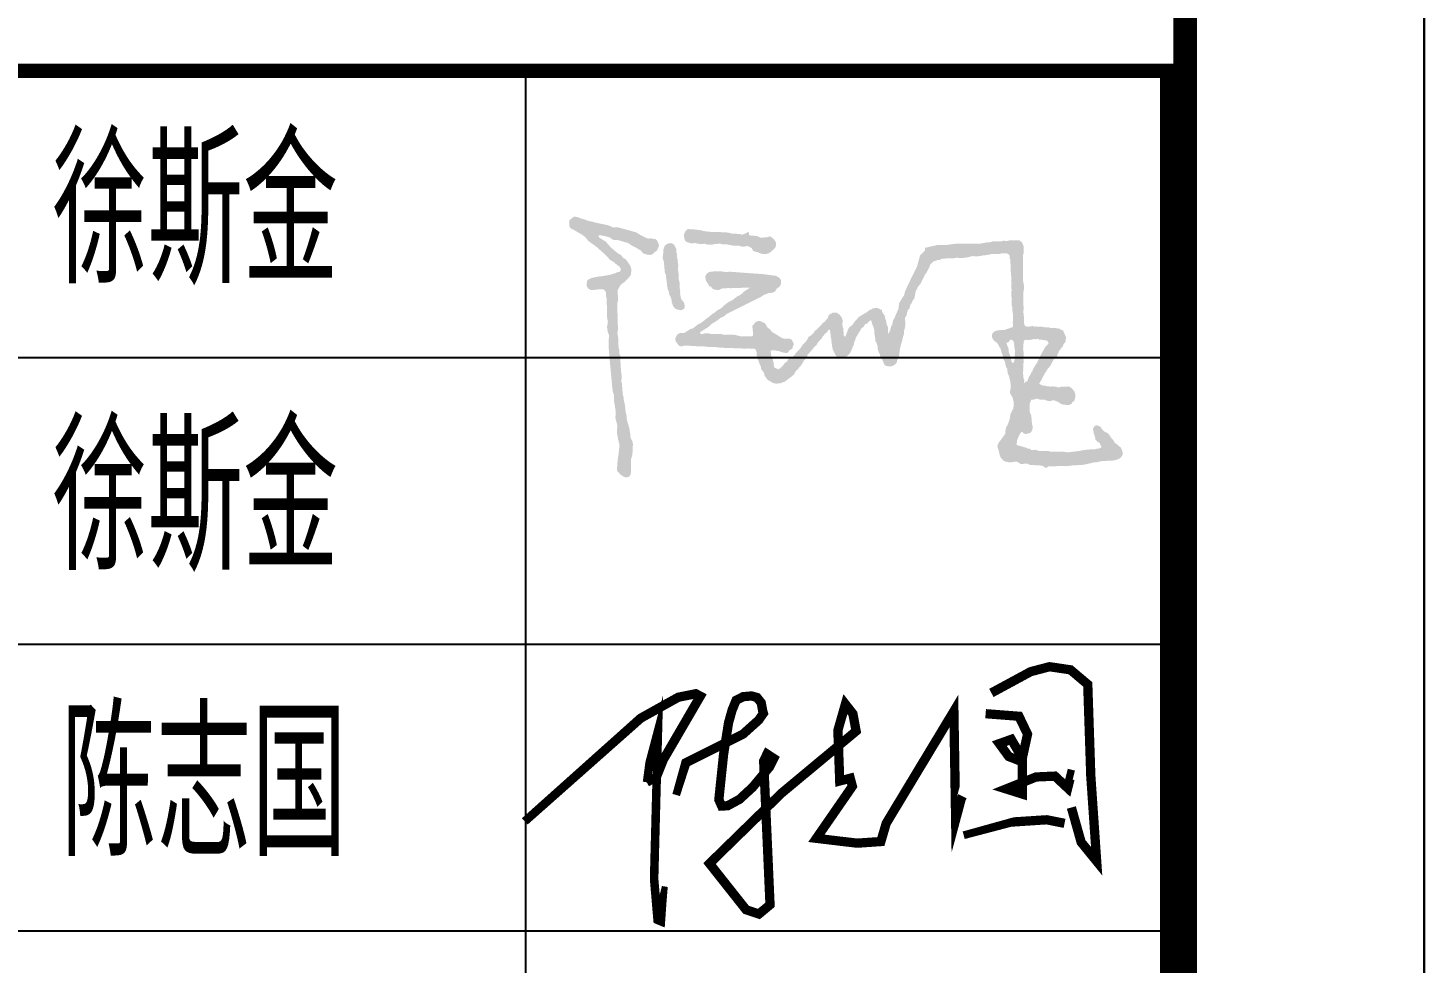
# Model space of a CAD drawing. Extents: x 12152 to 491505, y 111028 to 412681.
# Drawn here: x 485660 to 491505, y 192227 to 196142 of the extents above; entities that cross this region are included whole.
import ezdxf

# ---------------------------------------------------------------- set-up
doc = ezdxf.new("R2010")
doc.units = 0
doc.header["$LTSCALE"] = 1000
doc.header["$MEASUREMENT"] = 0
doc.linetypes.add('CENTERX2', pattern=[4, 2.5, -0.5, 0.5, -0.5])
doc.layers.add('PUB_TITLE', color=4, linetype='Continuous')
doc.layers.add('yichutu', color=7, linetype='Continuous', true_color=0xffffff, plot=False)
doc.styles.add('TSSD_REIN', font='pdatxt.shx', dxfattribs={"width": 0.7, "bigfont": 'tssdchn.shx'})

# ---------------------------------------------------------------- blocks, each defined once
blk = doc.blocks.new('A$C79942E48')
at = {"const_width": 25}
for points in [[(1265.8, 632.7), (1371.8, 690.1), (1422.7, 703.4), (1479.1, 695), (1525.7, 655.7), (1533.9, 408.7), (1549.7, 178.9), (1507.9, 230.3), (1481.5, 323.8)], [(1250.3, 576.7), (1340.2, 569.8), (1363.3, 521.4), (1347.2, 447.6), (1312.6, 461.4), (1287.2, 496), (1319.5, 507.5), (1349.2, 456.9), (1349.5, 360), (1305.7, 373.8), (1386.4, 406.1), (1437.1, 408.4), (1471.7, 376.1), (1480.9, 413), (1488.1, 411.2)]]:
    blk.add_lwpolyline(points, dxfattribs=at)
for points in [[(7.6, 286.3, 23, 25, 0), (320.4, 564.7, 25, 25, 0), (421.7, 621.1, 25, 25, 0), (468.7, 630.5, 25, 25, 0), (481, 624, 25, 25, 0), (381.2, 452.6, 25, 25, 0), (363.1, 407.1, 25, 25, 0), (336.3, 391.9, 25, 25, 0)], [(336.3, 391.9, 21, 23, 0), (344.3, 444.7, 23, 23, 0), (366.7, 529.3, 23, 23, 0), (366.7, 529.3, 23, 23, 0), (356.4, 131.1, 23, 23, 0), (363.5, 47.2, 23, 23, 0), (365.8, 20.6, 23, 23, 0), (374.7, 16.9, 23, 23, 0), (378.2, 66.9, 23, 23, 0), (378.2, 66.9, 23, 23, 0)], [(415.9, 357.5, 21, 25, 0), (442.1, 444.7, 25, 25, 0), (538, 492.6, 25, 25, 0), (596.2, 521.7, 25, 25, 0), (638.4, 559.5, 25, 25, 0), (648, 573.4, 25, 25, 0), (651.1, 577.8, 25, 25, 0), (649.1, 584.7, 25, 25, 0), (645.2, 606.2, 25, 25, 0), (633.9, 620.4, 25, 25, 0), (619, 624.6, 25, 25, 0), (596.3, 622.5, 25, 25, 0), (577.6, 613, 25, 25, 0), (566.6, 586.1, 25, 25, 0), (557.1, 552.1, 25, 25, 0), (549.6, 504.8, 25, 25, 0), (543.7, 466.9, 25, 25, 0), (535, 383.8, 25, 25, 0), (531, 345, 25, 25, 0), (538.6, 327.7, 25, 25, 0), (554.9, 328.6, 25, 25, 0), (586.6, 345.8, 25, 25, 0), (621.9, 378.3, 25, 25, 0), (667.2, 432.6, 25, 25, 0), (679, 456.1, 25, 25, 0), (660.9, 467.9, 25, 25, 0), (651.8, 448.9, 25, 25, 0), (665.1, 149.5, 25, 25, 0), (669, 61.5, 25, 25, 0), (639, 36.6, 25, 25, 0), (604.3, 48.2, 25, 25, 0), (505.8, 172.7, 25, 25, 0), (699.8, 362.2, 25, 25, 0), (873.6, 506.9, 25, 25, 0), (901.1, 529.8, 25, 25, 0), (892.5, 576.4, 25, 25, 0), (872.2, 602.4, 25, 25, 0), (851.9, 531.5, 25, 25, 0), (856.3, 412.9, 25, 25, 0), (856.9, 395.3, 25, 25, 0), (885.2, 402.7, 25, 25, 0), (891, 381, 25, 25, 0), (794, 240.7, 25, 25, 0), (854.8, 233.4, 25, 25, 0), (904.2, 227.6, 25, 25, 0), (967.8, 232, 25, 25, 0), (982.3, 281.2, 25, 25, 0), (1164.7, 583.6, 25, 25, 0), (1169.5, 291.3, 25, 25, 0), (1184.6, 347.6, 25, 25, 0), (1187.8, 354.1, 25, 25, 0)], [(1191.2, 249, 21, 23, 0), (1323.1, 284.7, 25, 25, 0), (1415.3, 290.7, 25, 25, 0), (1463.2, 281, 25, 25, 0)], [(378.2, 66.9, 23, 16, 0), (385.3, 110.9, 3.2, 3.2, 0)]]:
    blk.add_lwpolyline(points, format="xyseb")
blk = doc.blocks.new('A$C79205BDE')
at = {"linetype": 'CENTERX2'}
h = blk.add_hatch(color=256, dxfattribs=at)
h.dxf.hatch_style = 1
h.paths.add_polyline_path([(6525.4, 18382.7), (6528.2, 18385.4), (6530.9, 18386.8), (6533.6, 18387.3), (6536.8, 18386.6), (6539.5, 18386), (6542.3, 18386), (6545.2, 18386.4), (6547.2, 18386.6), (6550.1, 18387.6), (6554.1, 18388.1), (6557.2, 18388.5), (6559.3, 18389.6), (6561.5, 18389.6), (6564.3, 18389.2), (6566.8, 18388.9), (6568.5, 18389.2), (6570.3, 18389.9), (6571.4, 18390.3), (6573.1, 18390.5), (6575, 18390.5), (6575.7, 18389.8), (6576.4, 18389.2), (6577.5, 18388.2), (6579.7, 18387.8), (6581.5, 18387.8), (6582.7, 18387.5), (6584, 18387.2), (6585.7, 18387.5), (6586.7, 18387.3), (6587.8, 18386.9), (6589.3, 18386.8), (6590.2, 18387.1), (6591, 18386.8), (6592.2, 18386.5), (6593.7, 18386.3), (6594.8, 18385.9), (6596.8, 18385.6), (6598.4, 18385.9), (6599.8, 18385.5), (6600.9, 18385.3), (6603, 18385.1), (6603.7, 18384.7), (6604.9, 18384.3), (6605.4, 18383.8), (6607.5, 18382.6), (6608.8, 18381.8), (6609.5, 18380.2), (6610.3, 18378.4), (6611.6, 18376.5), (6611.5, 18374.7), (6610.2, 18372.7), (6604.4, 18366.8), (6600.8, 18363.2), (6597.1, 18356.5), (6594.5, 18351.8), (6592, 18347.2), (6589.4, 18342.5), (6587.1, 18338.4), (6584.9, 18334.4), (6581.8, 18328.8), (6578.7, 18323.2), (6578.4, 18320.3), (6577.5, 18317.8), (6575.6, 18316), (6574.8, 18313.8), (6573.6, 18311.9), (6572.8, 18309.9), (6572.2, 18308.2), (6571.5, 18306.3), (6569.5, 18304.2), (6567.5, 18302.2), (6566.6, 18299.6), (6566.1, 18298.2), (6564.8, 18297.2), (6563.6, 18295), (6562, 18292.3), (6560.5, 18289.7), (6559.1, 18287.2), (6557.8, 18285), (6557.8, 18283.7), (6556.9, 18282.8), (6556.3, 18281.1), (6555.8, 18279.5), (6555.7, 18278.1), (6554.9, 18276.9), (6554.2, 18275.5), (6553.5, 18274.4), (6552.2, 18273.2), (6551, 18272), (6550.3, 18270.3), (6549.6, 18268.9), (6548.8, 18267.1), (6548.1, 18265.4), (6547.1, 18263.2), (6546.6, 18262.2), (6546.2, 18261.2), (6544.7, 18260.7), (6544.3, 18259.9), (6543.5, 18258.2), (6543, 18257.1), (6542.7, 18255.6), (6542.4, 18254.4), (6541.7, 18253.3), (6541.3, 18252.1), (6540.8, 18250.5), (6540.3, 18249.2), (6539.6, 18248.1), (6539, 18247), (6539, 18245.9), (6539, 18244.9), (6538.2, 18244), (6537.5, 18243.1), (6536.6, 18242.1), (6535.2, 18241.9), (6533.8, 18241.6), (6532.6, 18240.8), (6531.4, 18239.9), (6530.6, 18238.9), (6529.8, 18238.2), (6529.1, 18237.7), (6528.1, 18236.9), (6527.2, 18236.9), (6526.3, 18237.2), (6526, 18237.9), (6526, 18239.9), (6526, 18241.7), (6527, 18243.3), (6527, 18245.4), (6527, 18247.4), (6525.9, 18249.4), (6525, 18250.9), (6524.7, 18252.3), (6524.2, 18254.2), (6524.2, 18257.4), (6523.7, 18260.5), (6523.7, 18262.8), (6523.1, 18266), (6523.1, 18268.9), (6523.1, 18271.8), (6523.1, 18274.6), (6522.8, 18276.7), (6523.3, 18278.5), (6523.3, 18280.2), (6523.7, 18281.5), (6523.7, 18284.9), (6522.6, 18288.1), (6523.1, 18290.2), (6523.7, 18292.8), (6524.3, 18294.1), (6523.8, 18296.5), (6523.3, 18299), (6522.8, 18301.8), (6523.2, 18303.4), (6524.5, 18305.2), (6525, 18307.2), (6524.6, 18309.1), (6524.6, 18310.9), (6524.6, 18313.8), (6525.1, 18315.8), (6524.6, 18317.9), (6524, 18320.2), (6524.4, 18322.2), (6524.7, 18323.8), (6524.4, 18325.2), (6524.4, 18327.1), (6524.7, 18328.9), (6524.5, 18331), (6524.5, 18333.2), (6524.5, 18337), (6525.1, 18340), (6525.1, 18343.9), (6523.7, 18346.3), (6524, 18349), (6523.4, 18352.1), (6522.9, 18354.6), (6523.3, 18356.4), (6522.9, 18358.7), (6524.2, 18361.4), (6524, 18364.3), (6524, 18365.7), (6523.1, 18369.5), (6524, 18372.1), (6524.8, 18374.2), (6525.2, 18376.3), (6525.2, 18377.3), (6524.9, 18378.5), (6524.7, 18379.3), (6524.4, 18381.1), (6524.8, 18381.7)], flags=16)
h.paths.add_polyline_path([(6473.5, 18379.7), (6472.5, 18379.1), (6471.5, 18378.4), (6470, 18378.1), (6469.2, 18377.8), (6468.4, 18377.2), (6467.9, 18376.8), (6467.3, 18377.1), (6466.2, 18377.1), (6465.7, 18376), (6465.7, 18374.7), (6465.6, 18373.5), (6466.2, 18372.2), (6466.4, 18370.9), (6466.8, 18369.3), (6467.1, 18367.9), (6468, 18366.7), (6468.7, 18364.9), (6469.1, 18362.8), (6469.8, 18361.2), (6470.6, 18360.1), (6471.2, 18358.6), (6471.2, 18357.5), (6471.9, 18356), (6472.5, 18354.8), (6472.2, 18353.1), (6472.2, 18351.8), (6472.7, 18350.4), (6473, 18347.9), (6473, 18346.4), (6473.5, 18345.1), (6473.9, 18342.7), (6474.3, 18341.4), (6474.6, 18340.2), (6475.5, 18338.4), (6475.8, 18336.8), (6476.4, 18334.3), (6477, 18332.8), (6477.6, 18331.2), (6478.1, 18330.1), (6478.5, 18328.2), (6478.8, 18326.6), (6479.2, 18324.9), (6479.5, 18323), (6480.2, 18321.5), (6480.3, 18319.9), (6481.2, 18318.2), (6481.8, 18317.1), (6482.1, 18315.9), (6482.1, 18314.2), (6482.5, 18312), (6483.1, 18310.6), (6483.6, 18309.5), (6484.4, 18308.9), (6484.9, 18307.5), (6484.9, 18306.4), (6486.1, 18306), (6487, 18305.6), (6487.8, 18305.9), (6488.4, 18306.5), (6489.2, 18307.3), (6490, 18309), (6490.7, 18311.3), (6491.8, 18313.6), (6492.2, 18315.5), (6492.8, 18316.7), (6493.4, 18317.9), (6493.3, 18319.6), (6493.6, 18321.2), (6493.9, 18322.4), (6493.9, 18323.8), (6493.4, 18325.9), (6493.2, 18327.4), (6493.2, 18328.9), (6493.5, 18330.6), (6493.2, 18332.6), (6493.2, 18333.9), (6494.2, 18335.4), (6494.4, 18337.1), (6494.1, 18339), (6493.6, 18341.1), (6494.3, 18342.9), (6494.5, 18345.5), (6494.2, 18346.8), (6494.4, 18348.7), (6494.1, 18351.1), (6493.5, 18353), (6493.2, 18355.3), (6493.2, 18357.5), (6492.8, 18359.3), (6492.8, 18361.2), (6492.4, 18363.1), (6492.2, 18365.3), (6492.4, 18367.5), (6491.7, 18370), (6491.2, 18371.2), (6491.8, 18372.5), (6491.5, 18375), (6491.3, 18376.5), (6489.9, 18378.7), (6489.5, 18381), (6488.1, 18382.9), (6486.8, 18384.6), (6486, 18385.4), (6485, 18386.4), (6483.7, 18387.1), (6481.9, 18387.3), (6480.3, 18387), (6478.6, 18386.7), (6477.4, 18385.4), (6476.2, 18384.5), (6475.1, 18383.3), (6474.3, 18382.4), (6473.9, 18381)], flags=16)
h.paths.add_polyline_path([(5416.2, 18593.7), (5413.9, 18608.3), (5419.1, 18617.8), (5428.1, 18623.7), (5444.4, 18625.6), (5456.8, 18625.6), (5471, 18625.6), (5483.6, 18623.7), (5500.9, 18624.4), (5523.6, 18622.7), (5541.7, 18621.4), (5558, 18620.2), (5576.3, 18618.9), (5597.9, 18617.3), (5618.9, 18615.8), (5643.8, 18612.4), (5645.8, 18612.1), (5661.7, 18610), (5673.1, 18602.9), (5678.9, 18594.1), (5678.9, 18583), (5674.9, 18574.3), (5667.3, 18568.3), (5663.3, 18565.2), (5660.9, 18560.1), (5656.4, 18554.8), (5650.4, 18552.1), (5640.3, 18550), (5633.5, 18550), (5628.1, 18546.5), (5620.2, 18545.1), (5611.3, 18538.5), (5594.1, 18529.9), (5579.5, 18522.6), (5562.2, 18514), (5549.7, 18507.7), (5536.6, 18501.2), (5525.1, 18495.4), (5514.4, 18490.1), (5500.2, 18483), (5487.8, 18476.8), (5478.9, 18468.4), (5466, 18463.1), (5457.4, 18455.2), (5445.8, 18448.2), (5436.1, 18442.4), (5426.6, 18432.7), (5417, 18426.7), (5408.3, 18421.3), (5400.9, 18416.7), (5395.8, 18413.6), (5395.8, 18409.4), (5402.7, 18406.1), (5413.7, 18410.1), (5425.6, 18410.1), (5431.5, 18407.5), (5438.5, 18407.5), (5450.7, 18407.5), (5465.6, 18407.5), (5478.9, 18405.1), (5496.1, 18405.1), (5513.9, 18405.1), (5524.5, 18402.5), (5537.1, 18399.4), (5549.4, 18399.4), (5560.6, 18399.4), (5571.5, 18399.4), (5578.2, 18399.4), (5581.1, 18402.2), (5581.1, 18405.5), (5580.5, 18412.7), (5579.7, 18421.4), (5578.9, 18430), (5578.9, 18436.2), (5585.4, 18443.5), (5590.7, 18449.4), (5598.7, 18452.1), (5606.6, 18452.1), (5615.9, 18447.5), (5622.9, 18444), (5627.5, 18436.2), (5631.3, 18429.8), (5638.1, 18425), (5647, 18414.7), (5657.6, 18408.1), (5661.7, 18405.5), (5669.5, 18400.7), (5674.3, 18397.7), (5682, 18392.9), (5691.3, 18390.9), (5701.7, 18390.9), (5708.3, 18390.9), (5715.2, 18387.5), (5718.5, 18381.9), (5722.1, 18375.9), (5722.1, 18367.7), (5719.2, 18363.4), (5719.2, 18357.4), (5712.9, 18353.5), (5708.6, 18350.7), (5707.9, 18350.3), (5705.3, 18348.8), (5705.5, 18345.7), (5704.2, 18344.1), (5701.6, 18342.9), (5699.9, 18340.8), (5696.3, 18340.8), (5690.6, 18341.9), (5683.4, 18343.3), (5678.2, 18344.4), (5674.4, 18346.2), (5671.4, 18347.8), (5667.7, 18347.8), (5663.2, 18348.7), (5660.1, 18349.3), (5657.1, 18349.9), (5654.4, 18349.9), (5650.9, 18349.9), (5647.8, 18349.9), (5645.7, 18349.9), (5643.2, 18348.4), (5642.2, 18347.8), (5642.2, 18344.4), (5643.3, 18342.1), (5643.3, 18338.6), (5643.3, 18336.3), (5644.2, 18334.1), (5644.2, 18331.5), (5644.2, 18329.1), (5646.3, 18326.3), (5645.4, 18324.6), (5647.5, 18320.9), (5650.1, 18317.8), (5650.1, 18314.4), (5651.4, 18310), (5653.6, 18306.8), (5652.6, 18303.4), (5653.3, 18299.9), (5653.3, 18297), (5653.9, 18294.4), (5655.6, 18292.2), (5655.6, 18290.1), (5657.8, 18288.9), (5660.9, 18287.3), (5662.7, 18286.3), (5665.8, 18286.3), (5668, 18284.2), (5669.5, 18284.2), (5671.3, 18285.4), (5674.1, 18287.2), (5678, 18289.7), (5679.7, 18292.2), (5682.5, 18295), (5686.2, 18297.6), (5688.1, 18300.8), (5689.9, 18303.7), (5691.8, 18306.8), (5694.6, 18308.3), (5697.4, 18309.9), (5699, 18310.8), (5700.3, 18313.1), (5701.1, 18314.5), (5702.5, 18317), (5704.7, 18320.9), (5708.7, 18323.7), (5712, 18326), (5716.4, 18327.4), (5719.7, 18328.4), (5722.1, 18331.1), (5725.8, 18333.9), (5728.1, 18337.4), (5729.6, 18339.7), (5731.9, 18343.2), (5734.9, 18346.2), (5736.7, 18348), (5742.4, 18353.7), (5745.8, 18357.2), (5748.2, 18361.2), (5751.4, 18364.6), (5752.6, 18368.7), (5757.5, 18373.3), (5760.8, 18376.3), (5763.3, 18378.6), (5765.5, 18380.7), (5767.5, 18384.2), (5770.5, 18389.4), (5772.3, 18392.5), (5773.5, 18396), (5775.7, 18397.7), (5778.6, 18400), (5782.1, 18401.2), (5784.2, 18403.8), (5791.5, 18410.2), (5794.1, 18413.8), (5795.8, 18417.9), (5799.5, 18420.5), (5802.9, 18423), (5805.3, 18426), (5810.7, 18430.9), (5815.3, 18435.2), (5819, 18438.6), (5821.5, 18442.3), (5823.2, 18444.8), (5831, 18450.3), (5834.7, 18454.9), (5837.2, 18457.9), (5841.6, 18463.2), (5843.1, 18468.6), (5843.8, 18470.9), (5847.1, 18474.1), (5851.2, 18478.1), (5855.9, 18479), (5858.2, 18481.7), (5863.2, 18481.7), (5869.1, 18481.7), (5873.2, 18481.7), (5875.9, 18479.6), (5878.6, 18477.4), (5882.7, 18474.2), (5886, 18469.8), (5889.8, 18466.5), (5890.5, 18463.6), (5891.8, 18461.1), (5893.1, 18455.5), (5893.1, 18450.4), (5893.1, 18446.4), (5891.9, 18442.3), (5891.9, 18439.1), (5893.3, 18434.7), (5893.3, 18431.1), (5895.8, 18426.9), (5895.8, 18423.4), (5895.8, 18420.6), (5895.8, 18418), (5896.5, 18414.5), (5897.1, 18411.5), (5897.1, 18408.6), (5896.2, 18405.1), (5898, 18402.5), (5898.6, 18399.7), (5900.2, 18399), (5902.5, 18398.4), (5903.1, 18400.4), (5906.2, 18404.5), (5907.1, 18410.3), (5911.4, 18418), (5911.4, 18421.6), (5914.7, 18427.2), (5917.2, 18431.6), (5920.6, 18433.4), (5923, 18435.6), (5929.9, 18442), (5936.1, 18451.2), (5940.1, 18455.3), (5946.3, 18461.4), (5948.8, 18466.4), (5953.5, 18468.5), (5958.8, 18472.6), (5968, 18477.8), (5973.9, 18481.1), (5979.4, 18484.2), (5984.6, 18489), (5988, 18492.1), (5993, 18492.1), (5995.9, 18495), (5999.5, 18496.7), (6013.8, 18498.4), (6025.1, 18493.2), (6030.5, 18490.7), (6030.5, 18484.6), (6033.9, 18479.8), (6038.6, 18473.2), (6041.4, 18469.2), (6041.4, 18462.9), (6043.7, 18456.8), (6045.4, 18452.6), (6045.4, 18445.8), (6047.3, 18441.2), (6051.2, 18431.8), (6051.2, 18425.4), (6051.2, 18421.3), (6051.2, 18415), (6051.2, 18410.4), (6053, 18408.3), (6055.7, 18412.9), (6059, 18418.5), (6061.1, 18427.5), (6062.8, 18434.7), (6066.2, 18439.9), (6068.1, 18448.6), (6069.3, 18454.4), (6073.3, 18461.4), (6081.5, 18480.1), (6087.9, 18494.5), (6089.2, 18504.5), (6090.7, 18515.5), (6095.9, 18523.9), (6103.3, 18535.8), (6108.1, 18543.5), (6111.3, 18557.1), (6118.4, 18571.8), (6124.3, 18584.2), (6130.1, 18596.4), (6135.1, 18606.4), (6143.1, 18622.7), (6148, 18632.6), (6152.4, 18641.4), (6158.3, 18662.6), (6160.4, 18670.5), (6163.6, 18682), (6174.4, 18692.2), (6180.2, 18697.6), (6180.2, 18707.7), (6201.2, 18712.6), (6208.1, 18714.1), (6225.5, 18718.1), (6239.9, 18718.1), (6258.9, 18718.1), (6287.9, 18722.4), (6304.5, 18722.4), (6319, 18722.4), (6332.5, 18722.4), (6346.4, 18722.4), (6367.4, 18722.4), (6373.3, 18722.4), (6387.8, 18725), (6398, 18726.9), (6408.2, 18726.9), (6416, 18730.2), (6429.6, 18730.2), (6439.1, 18730.2), (6446.3, 18730.2), (6454.1, 18732.9), (6465.5, 18731.3), (6475.3, 18734), (6485.8, 18734), (6493.2, 18734), (6502.8, 18734), (6510.8, 18734), (6514, 18729.7), (6518.8, 18727.8), (6520.5, 18723.6), (6522.4, 18719), (6525.3, 18711.7), (6525.3, 18703.7), (6525.3, 18699.3), (6525.3, 18691.9), (6524, 18686.8), (6522.5, 18681.2), (6522.5, 18676.4), (6522.5, 18671.2), (6522.5, 18667.5), (6522.5, 18659.7), (6522.5, 18652.7), (6522.5, 18647.4), (6522.5, 18643.2), (6522.8, 18627.4), (6522.8, 18619.5), (6522.8, 18608.8), (6522.8, 18593.3), (6525.9, 18576.1), (6525.9, 18565.1), (6524.2, 18554.1), (6524.2, 18545.5), (6524.2, 18540.9), (6523.2, 18532.2), (6523.2, 18524.4), (6523.2, 18517.9), (6523.2, 18513.7), (6523.2, 18510.1), (6524.4, 18503.8), (6524.4, 18498.4), (6524.4, 18491.2), (6523, 18483.7), (6524.6, 18479.7), (6524.6, 18471.7), (6526, 18467.7), (6526.3, 18462.2), (6526.3, 18458.4), (6526.3, 18453.4), (6526.3, 18450), (6526.3, 18445.1), (6526.3, 18442.4), (6528, 18439.3), (6529.7, 18436.4), (6531.1, 18433.8), (6536.1, 18433.8), (6538.5, 18432.6), (6543.5, 18432.6), (6546.1, 18433.2), (6554.1, 18434.9), (6558.4, 18434.9), (6562, 18433), (6566.9, 18433.8), (6570.8, 18432.4), (6576.1, 18432.4), (6589.9, 18432.4), (6598.8, 18430.3), (6605.2, 18430.3), (6611.1, 18430.3), (6618.4, 18428.6), (6627.9, 18428.6), (6633.5, 18427.9), (6643, 18426.8), (6650.4, 18425.9), (6653.1, 18423.1), (6659.5, 18420.6), (6662.6, 18419.3), (6664.5, 18414.8), (6665.6, 18412.2), (6667.1, 18408.7), (6668.3, 18405.9), (6669.8, 18402.4), (6670.5, 18400.7), (6673.4, 18393.7), (6671.9, 18390.2), (6671.9, 18386.3), (6671.9, 18384), (6671.9, 18381.8), (6668.2, 18377.2), (6665.1, 18373.4), (6663.1, 18369.1), (6661.1, 18364.5), (6659.7, 18361.6), (6656.3, 18358.8), (6654.8, 18355.9), (6650.3, 18350.4), (6647.2, 18346.6), (6647.2, 18342.5), (6644.3, 18339.6), (6642.1, 18332.1), (6640.9, 18327.9), (6637.5, 18325.1), (6633.9, 18322.2), (6629.9, 18319), (6627.7, 18314.7), (6625.3, 18310), (6623.6, 18306.8), (6620.5, 18300.9), (6618.6, 18297.2), (6614.9, 18292.7), (6611.3, 18288.4), (6605.9, 18281.9), (6604.1, 18277.3), (6599.9, 18272.1), (6597, 18266.8), (6594, 18261.3), (6592, 18257.5), (6589.5, 18252.8), (6587.5, 18246.8), (6584.6, 18243.9), (6582.7, 18242), (6582.7, 18239), (6581.1, 18237), (6580, 18235.7), (6580, 18233.4), (6583, 18231.5), (6587.2, 18228.9), (6592.8, 18227.6), (6598.3, 18227.6), (6605.5, 18224.9), (6611.2, 18224.9), (6619.1, 18223.5), (6624.3, 18225), (6631.2, 18223.6), (6638.6, 18223.6), (6641.7, 18221.5), (6649.4, 18221.5), (6656, 18223.5), (6662.2, 18223.5), (6668.8, 18223.5), (6675.9, 18223.5), (6681.2, 18224.5), (6687.4, 18221.7), (6693, 18217.7), (6696.8, 18213), (6699.3, 18209.8), (6702.2, 18206.2), (6703.6, 18202.2), (6704.7, 18199.1), (6704.7, 18196.4), (6704.7, 18192.8), (6704.7, 18185.6), (6703.2, 18179.3), (6702.2, 18175.2), (6699, 18172.6), (6696.4, 18170.6), (6694.2, 18168.6), (6693.1, 18166), (6692.2, 18163.8), (6687.7, 18162.4), (6684, 18159.4), (6676.5, 18159.4), (6672.9, 18159.4), (6667.4, 18161.1), (6661.4, 18161.1), (6658.4, 18163), (6654.8, 18163), (6650.7, 18167.3), (6644.7, 18170.1), (6635.6, 18174.2), (6631.6, 18176), (6625.3, 18176), (6622.9, 18174.8), (6615.9, 18172.8), (6610.5, 18174), (6605.5, 18175.2), (6602, 18176), (6599.5, 18177.7), (6595.2, 18177.7), (6590.9, 18178.6), (6587.7, 18178.6), (6584.4, 18178.6), (6581.5, 18178.6), (6575.8, 18180.3), (6572.7, 18181.2), (6569.3, 18182.1), (6566.8, 18180.3), (6563.4, 18180.3), (6561.2, 18178.4), (6558.4, 18178.4), (6555.4, 18178.4), (6552.8, 18178.4), (6550.6, 18176), (6549.4, 18172.6), (6548.4, 18170), (6547.7, 18167.9), (6546, 18163.2), (6546, 18155.3), (6546, 18151.2), (6546, 18143.1), (6546, 18134.8), (6548, 18130.5), (6551.4, 18123.1), (6551.9, 18116.3), (6552.5, 18108.7), (6552.5, 18104.5), (6553.8, 18098.2), (6553.8, 18093), (6555.9, 18087.4), (6555.9, 18083.9), (6555.9, 18082.2), (6555.9, 18076.1), (6553.6, 18071.1), (6551.3, 18066.1), (6550.1, 18063.6), (6545.1, 18061.8), (6539.8, 18059.9), (6532.6, 18058.4), (6529, 18058.4), (6524.1, 18061), (6522.9, 18063.6), (6519.2, 18065.1), (6517.1, 18065.1), (6515, 18063.3), (6511.5, 18057.7), (6509.2, 18054.2), (6506.3, 18047.2), (6504.3, 18042.4), (6501.5, 18035.9), (6501.5, 18029.5), (6499.9, 18024.9), (6500.1, 18023.3), (6500.7, 18020), (6508.7, 18017.7), (6514, 18016.1), (6522.4, 18013.7), (6533.1, 18010.6), (6540.1, 18007.4), (6545.9, 18007.4), (6550.3, 18003), (6558.3, 18003), (6566.6, 18003.3), (6573.3, 18000.9), (6582.7, 17998.8), (6592.2, 17998.8), (6605.1, 17998.7), (6611.9, 17998.6), (6618.1, 17997), (6627.8, 17997), (6636.7, 17997), (6647.3, 17997), (6657, 17997), (6669.7, 17995.7), (6680.7, 17994.5), (6692.4, 17995.9), (6707.8, 17997.9), (6718.8, 17999.2), (6733, 18002.2), (6746.2, 18003.6), (6755.9, 18004.6), (6765.9, 18004.6), (6773.4, 18004.6), (6779.1, 18007), (6785.9, 18007), (6791.9, 18009.8), (6795.9, 18011.7), (6795.9, 18015.8), (6792.8, 18019.9), (6790.2, 18026.9), (6783.4, 18031.1), (6778.9, 18035.7), (6775, 18039.7), (6775, 18046.3), (6773.4, 18048.6), (6771, 18056.6), (6768.7, 18060.5), (6768.7, 18066.8), (6766.9, 18072.2), (6766.9, 18076.9), (6770.6, 18083.8), (6774.1, 18087.4), (6780.5, 18088.7), (6786.5, 18086.6), (6791.6, 18084.7), (6795, 18080.8), (6796.9, 18076.6), (6801.2, 18072.3), (6806.1, 18067.4), (6811.2, 18064.9), (6816.7, 18062.2), (6822.8, 18056.6), (6825.5, 18052.4), (6830.3, 18045), (6835.3, 18039.1), (6840.9, 18032.7), (6840.9, 18028.7), (6846.6, 18025), (6851.5, 18021.9), (6855.5, 18017.3), (6861.9, 18012.8), (6864.5, 18009.3), (6867.6, 18003), (6869.7, 17996.5), (6869.7, 17993), (6869.7, 17985.3), (6866.2, 17979.2), (6860.3, 17973.6), (6853.4, 17969.9), (6848.5, 17968.7), (6842.8, 17967.3), (6836.2, 17965.6), (6828.9, 17965.6), (6818.7, 17965.6), (6812.8, 17964.1), (6806.7, 17964.1), (6798.7, 17964.1), (6791.1, 17962.5), (6785.6, 17961.3), (6778.5, 17959.8), (6770.8, 17959.8), (6762, 17957.5), (6754, 17955.5), (6744.5, 17953.1), (6730.1, 17950.8), (6718.9, 17950.8), (6709.8, 17949.3), (6699.2, 17949.3), (6687.8, 17947.8), (6675.1, 17946.1), (6662.8, 17947.1), (6652.7, 17947.1), (6643.8, 17947.1), (6636.1, 17945.4), (6628.8, 17945.4), (6622.2, 17945.4), (6616.5, 17945.4), (6610, 17945.4), (6608.1, 17943.5), (6604.7, 17940), (6599.4, 17941.2), (6597, 17944.1), (6590, 17947), (6581.8, 17948.8), (6570.5, 17948.8), (6559, 17950.1), (6550, 17950.1), (6543.9, 17951.9), (6537.5, 17955.3), (6530.8, 17955.3), (6521.4, 17953.7), (6514.5, 17953.7), (6509.6, 17957.1), (6505.6, 17959.8), (6500.6, 17961.6), (6492, 17961.6), (6487.1, 17960.5), (6476.2, 17959.1), (6468.3, 17960.8), (6460.4, 17962.4), (6453.3, 17966.2), (6449.5, 17970.7), (6444.2, 17976.9), (6440.8, 17986.8), (6438.3, 17997.7), (6436.1, 18006.8), (6433.1, 18014.5), (6435.5, 18023.6), (6440.7, 18032.2), (6446.3, 18039.3), (6451.9, 18047), (6456.6, 18053.4), (6460.7, 18059), (6460.7, 18065.2), (6461.6, 18071.7), (6462.2, 18076.4), (6465.2, 18084.2), (6470, 18092.3), (6473.3, 18102.3), (6476.2, 18111.2), (6477.6, 18118.9), (6478.3, 18127.2), (6480.9, 18132.3), (6484.3, 18139.2), (6488.4, 18147.4), (6489.9, 18155.1), (6489.9, 18162.7), (6489.9, 18170.6), (6488.1, 18176.7), (6487, 18183.9), (6484.1, 18189.2), (6481.6, 18193.9), (6478.6, 18198.1), (6476.9, 18201.7), (6476.9, 18206.7), (6478.3, 18211.8), (6479.3, 18218.2), (6479.6, 18225.8), (6479.9, 18232.9), (6478, 18238.2), (6478, 18244.4), (6476.3, 18248.6), (6474.4, 18253.2), (6474.4, 18258.1), (6473.2, 18262.2), (6471.4, 18265), (6469, 18269.9), (6469, 18274.5), (6467.6, 18279.3), (6467.6, 18285.5), (6464.9, 18289.2), (6463.5, 18293.3), (6461.8, 18298.7), (6460.8, 18304.1), (6459.8, 18309.5), (6458.3, 18312.6), (6456.8, 18315.7), (6454.1, 18318.8), (6453, 18325.5), (6452, 18331.5), (6449.8, 18337.2), (6447.7, 18342.4), (6446.1, 18350.2), (6443.9, 18356.6), (6440.7, 18360.8), (6438.4, 18366.4), (6434.3, 18373.1), (6430.9, 18377.1), (6427.4, 18379.7), (6424.4, 18381.2), (6421.5, 18384.3), (6417.7, 18388.4), (6415.5, 18393.7), (6414.3, 18398.2), (6414.3, 18403.4), (6415.8, 18409), (6419.6, 18413.5), (6425.5, 18417.4), (6432.3, 18419.5), (6437.9, 18420.2), (6444, 18421), (6448.2, 18421), (6456, 18421), (6462.7, 18423.2), (6470.4, 18425.7), (6477, 18427.9), (6481.6, 18429.5), (6486.3, 18431), (6487.7, 18435.4), (6487.7, 18440.6), (6486.9, 18444.8), (6486.9, 18449.6), (6487.6, 18454.4), (6487.6, 18459.7), (6487.2, 18464.8), (6487.2, 18468.7), (6487.6, 18475.2), (6486.9, 18480.3), (6486.2, 18485.4), (6485.4, 18491.2), (6485.4, 18498.9), (6484, 18504.5), (6482.8, 18509), (6482.8, 18514.6), (6482.8, 18519.1), (6482.8, 18525.1), (6482.8, 18533.6), (6481.6, 18542.3), (6481.6, 18550.9), (6483, 18561.4), (6481.7, 18569.1), (6481.7, 18577.3), (6482.6, 18583.6), (6481.2, 18592.8), (6482.4, 18600), (6481.8, 18605.5), (6480.8, 18613.4), (6480.8, 18619.5), (6479.7, 18624), (6479.5, 18631.1), (6479.5, 18639.9), (6479.5, 18647.9), (6478.9, 18653), (6478, 18659.7), (6478.9, 18666.3), (6475.9, 18671.7), (6475.9, 18678.3), (6474.8, 18682.9), (6470.8, 18685.8), (6467.4, 18688.3), (6459.1, 18688.3), (6452.8, 18688.3), (6448.4, 18688.3), (6442, 18686.9), (6431.1, 18685.9), (6422, 18685.9), (6411.7, 18685.9), (6406.5, 18684.4), (6399, 18683.4), (6391.7, 18681.8), (6383.7, 18681.8), (6380.1, 18680.3), (6371.1, 18679), (6364.2, 18678), (6355, 18678), (6349, 18679.6), (6345.5, 18678.2), (6340.5, 18678.2), (6337.3, 18676.7), (6331.5, 18675.3), (6325, 18673.8), (6319, 18673.8), (6314.5, 18672.1), (6308.5, 18672.1), (6302.5, 18672.1), (6295.8, 18673.2), (6289.2, 18673.2), (6286, 18672.4), (6276.8, 18671.2), (6267.6, 18671.2), (6257.9, 18671.4), (6251.3, 18670.5), (6244, 18670.5), (6239.1, 18669.1), (6236.4, 18668.3), (6233.1, 18666.2), (6228.7, 18665.5), (6224.4, 18665.5), (6218, 18662.9), (6215.4, 18661.8), (6210.3, 18660.5), (6207.2, 18657.4), (6204, 18654.2), (6198.4, 18648.6), (6196.8, 18643.6), (6195.2, 18638.6), (6192.8, 18634.5), (6190, 18629.8), (6188.9, 18626.6), (6184, 18617.9), (6180.3, 18614.4), (6178.4, 18608.7), (6174.3, 18601.4), (6171, 18595.6), (6168.8, 18591.6), (6168.8, 18589.7), (6165.7, 18584), (6162.1, 18579.2), (6158.5, 18574.4), (6154.9, 18569.6), (6153.1, 18564.7), (6149.3, 18559.7), (6148.6, 18555.3), (6146.5, 18550.2), (6146.5, 18545.9), (6145, 18538.6), (6144, 18534), (6142.4, 18529.7), (6138.5, 18525), (6136, 18521.9), (6136, 18518.5), (6134, 18514.8), (6130.7, 18511.5), (6129.1, 18506), (6127.8, 18501.2), (6126.1, 18494.9), (6120.7, 18491.2), (6120.2, 18487.5), (6118.5, 18483.1), (6117.7, 18478.2), (6116.9, 18473.4), (6116.6, 18471.9), (6114.5, 18469.5), (6113.1, 18467.3), (6111.2, 18464.1), (6111.2, 18460.1), (6111.2, 18454.4), (6112.5, 18451.4), (6112.5, 18445.5), (6112.5, 18440.5), (6111.4, 18433.5), (6110.7, 18428.7), (6109, 18423.5), (6107.7, 18419.2), (6107.7, 18415.6), (6107.7, 18412.7), (6107.7, 18407.7), (6106, 18403.5), (6104.5, 18399.7), (6103.5, 18395.1), (6102.1, 18389.1), (6100.8, 18383.3), (6100.2, 18380.5), (6098, 18375.5), (6097.3, 18370), (6095.8, 18366.3), (6094.1, 18358.6), (6092.8, 18352.6), (6092.8, 18348.5), (6091.7, 18343.7), (6090.7, 18338.8), (6090.7, 18332.8), (6089.8, 18329.4), (6088.6, 18324.9), (6088.1, 18322.9), (6086.3, 18319.8), (6084.4, 18316.7), (6082.6, 18313.6), (6082.6, 18311.5), (6082.3, 18308.8), (6081.2, 18306.2), (6079.5, 18303.9), (6077.2, 18302.2), (6074.2, 18299.9), (6072.4, 18298.6), (6069.9, 18296.8), (6066.3, 18295.4), (6062.9, 18294), (6058.5, 18294), (6055.5, 18294.8), (6051.5, 18294.8), (6047.5, 18295.7), (6044.7, 18296.3), (6042.4, 18297.7), (6039.5, 18299.4), (6038, 18302.7), (6036.2, 18307.1), (6033.7, 18313.3), (6031.9, 18317.8), (6030, 18322.4), (6026.9, 18327.5), (6023.3, 18330.8), (6023.3, 18337.2), (6019.7, 18342.5), (6017.7, 18349), (6015.6, 18355.9), (6015.6, 18361.7), (6014.4, 18367.9), (6012.8, 18372.7), (6010.4, 18377.7), (6008.5, 18381.7), (6006.8, 18385.4), (6007, 18392.2), (6005.7, 18399.9), (6004.6, 18406.4), (6004.1, 18412), (6004.1, 18417.2), (6003.4, 18422.8), (6002.2, 18426.5), (6000.5, 18431.6), (5999.4, 18435), (5998.4, 18438.1), (5996.2, 18441.2), (5996.2, 18444.2), (5994.9, 18447.5), (5994.1, 18451.8), (5992.5, 18454.4), (5990.1, 18454.4), (5988.1, 18453.6), (5986.3, 18450.9), (5984.8, 18449.8), (5982.3, 18448), (5980.8, 18445.8), (5979.6, 18444), (5977.5, 18443.2), (5975.8, 18442.4), (5972.1, 18442.4), (5971.2, 18442.4), (5971.2, 18440.7), (5969.2, 18437.1), (5965.8, 18431.1), (5961.8, 18429.2), (5958, 18425.8), (5955.3, 18420.3), (5951.8, 18414.9), (5949, 18410.6), (5946, 18406), (5944.2, 18401.3), (5940.8, 18397.2), (5939.2, 18393.7), (5938.3, 18389.2), (5936.6, 18385.2), (5934.5, 18380.4), (5933.3, 18374.5), (5932.4, 18369.7), (5930, 18365.8), (5927.6, 18359.4), (5925.8, 18354.6), (5923.3, 18350.3), (5921.9, 18345.3), (5919.2, 18341.3), (5916.5, 18337.6), (5912.9, 18334.9), (5910.9, 18332.1), (5907.1, 18329.4), (5904.2, 18326), (5901.1, 18324.1), (5898.1, 18322.3), (5895.3, 18321.6), (5891.3, 18320.7), (5887.4, 18320.7), (5883.7, 18321.9), (5879.9, 18323.3), (5875.2, 18326.6), (5871.5, 18329.1), (5868.9, 18332.5), (5866.9, 18336.8), (5864, 18342.8), (5861.9, 18347.4), (5858.9, 18353.6), (5857.7, 18359), (5856.8, 18363.1), (5856, 18366.5), (5856, 18370.5), (5854.8, 18375.6), (5854.8, 18381), (5853.5, 18385.2), (5853.5, 18388.1), (5853.3, 18392.9), (5852.3, 18395.3), (5851.2, 18399.2), (5852.2, 18401.2), (5851.4, 18405), (5850.9, 18407.7), (5850.9, 18411.2), (5849.9, 18414.8), (5849.9, 18417.8), (5849, 18419.9), (5848.3, 18421.6), (5847.4, 18422.2), (5845.6, 18422.2), (5843.5, 18421.4), (5842.3, 18419.7), (5840.9, 18417.8), (5839.8, 18414.9), (5838.8, 18413.8), (5837.9, 18412.8), (5836.3, 18412.1), (5835.1, 18410.7), (5832.8, 18408.8), (5830.1, 18406.3), (5828.3, 18403.6), (5826.5, 18401.5), (5824.4, 18399.1), (5822, 18394.5), (5819.2, 18390.2), (5815.2, 18386.2), (5811.5, 18382.5), (5810.1, 18381.1), (5807.8, 18378), (5805.8, 18375.3), (5803.9, 18372.5), (5802.5, 18369.4), (5801.5, 18367.1), (5799.5, 18366.1), (5797.2, 18364.9), (5795.3, 18362.8), (5792.7, 18359.9), (5789.8, 18355.9), (5787.7, 18352.9), (5785.5, 18350.9), (5782.7, 18348.4), (5781, 18345.3), (5779, 18343.3), (5777.2, 18341.6), (5776.1, 18339.5), (5773, 18337.1), (5770.3, 18334.2), (5769.8, 18332), (5770.3, 18330.6), (5770.3, 18328.7), (5769.8, 18326.5), (5769.5, 18325.1), (5766.5, 18323.7), (5764.4, 18322.7), (5763.5, 18319.8), (5760.1, 18316.2), (5757.2, 18313.2), (5756.7, 18310.9), (5753.3, 18305.7), (5750.7, 18301.7), (5747.8, 18297.1), (5744.1, 18293.1), (5741.5, 18290.3), (5739.2, 18287.3), (5737.3, 18284.1), (5732.9, 18280.9), (5730.8, 18278.5), (5729.6, 18276.7), (5727.5, 18273.6), (5725.7, 18271), (5723.7, 18266.9), (5722.5, 18264.5), (5720.2, 18263.1), (5718, 18261), (5715.4, 18259.1), (5711.9, 18256.1), (5708.7, 18254), (5705.2, 18252), (5702.9, 18250.1), (5701.3, 18248.1), (5698.8, 18246.5), (5696, 18244.6), (5693.7, 18243), (5690.6, 18241.5), (5690.6, 18240.4), (5684.6, 18239), (5678.7, 18236), (5673.3, 18234.8), (5668.4, 18234.8), (5662, 18234.1), (5655.8, 18235.2), (5651.2, 18236), (5646, 18239.1), (5641.5, 18241.7), (5637.5, 18244.1), (5632.1, 18247.3), (5629.4, 18250.5), (5626.3, 18254.3), (5623.9, 18258.2), (5620.7, 18262.9), (5620.2, 18267.3), (5618.5, 18272.2), (5616.5, 18275.4), (5613.2, 18279.4), (5610.4, 18282.4), (5609.3, 18284.5), (5608.5, 18288.1), (5608.5, 18291.9), (5607.7, 18295.1), (5604.6, 18299.4), (5603.5, 18303.5), (5601.4, 18309), (5600.5, 18313.6), (5597.7, 18317.6), (5596.6, 18320.4), (5596.1, 18323.1), (5595.8, 18327.6), (5593.9, 18332.3), (5593.9, 18336.9), (5593.9, 18341.2), (5592.7, 18344.7), (5591.5, 18348.3), (5590.4, 18351.6), (5588.2, 18354.4), (5585.5, 18356.1), (5580.8, 18356.1), (5576.7, 18356.1), (5571.8, 18356.1), (5567.3, 18356.8), (5562.1, 18356.8), (5556.9, 18355.6), (5551.6, 18356.2), (5545, 18356.5), (5539, 18357.5), (5535.2, 18357), (5533, 18357), (5527.3, 18357.8), (5523.1, 18357.8), (5519.6, 18357.8), (5515.4, 18357.8), (5511.8, 18357.8), (5506.1, 18358.7), (5504.2, 18358.7), (5498, 18358.7), (5495, 18358.7), (5470.1, 18359.2), (5446.4, 18362), (5427, 18362), (5404.8, 18364.5), (5386.7, 18364.5), (5371.6, 18365.6), (5358.5, 18366.1), (5346.9, 18366.3), (5338.5, 18366.3), (5334.2, 18364.4), (5328.4, 18364.4), (5323.8, 18365.7), (5320.2, 18369.2), (5316.6, 18374), (5312.8, 18379), (5310.1, 18385.1), (5310.1, 18393.5), (5314.1, 18400.7), (5316.8, 18405.5), (5322.1, 18408.9), (5328.7, 18411), (5334.3, 18411), (5340.5, 18411), (5345.6, 18413.5), (5351.9, 18417.9), (5355.8, 18420.6), (5361, 18423.4), (5365.6, 18425.8), (5369.8, 18425.8), (5373.6, 18428.7), (5378, 18432), (5385.5, 18438.5), (5390.8, 18442.1), (5396.2, 18444.2), (5403.8, 18449), (5410.6, 18454.6), (5415.8, 18458.9), (5423.2, 18464.5), (5430.1, 18469.8), (5433.7, 18472.6), (5436.9, 18476.2), (5442.4, 18479.1), (5445.7, 18480.9), (5450.3, 18484.9), (5455.1, 18489.2), (5463.1, 18493.3), (5470.1, 18497.9), (5474.2, 18500.6), (5477.6, 18505.2), (5482.9, 18509.3), (5487, 18512.5), (5490.7, 18515.3), (5495.3, 18518.7), (5503.1, 18522.3), (5509.6, 18525.9), (5514.5, 18530.2), (5519.1, 18533), (5524.7, 18538), (5532, 18541), (5536.3, 18544.1), (5543.1, 18548.1), (5546.8, 18553), (5552.1, 18556.9), (5556.8, 18560.5), (5561.5, 18562.7), (5565, 18565.9), (5569, 18567.9), (5567.3, 18569.6), (5563, 18568.7), (5558.6, 18568.7), (5550.2, 18569.4), (5543.7, 18568.7), (5538.2, 18568.1), (5531.6, 18568.1), (5525.5, 18568.1), (5520.8, 18567.3), (5510, 18568), (5505.4, 18567.1), (5500.2, 18567.1), (5491.9, 18567.9), (5487.1, 18566.1), (5481.1, 18566.1), (5475.7, 18566.4), (5470.8, 18565.5), (5466.4, 18562.8), (5461.3, 18561.1), (5453.9, 18561.1), (5446.3, 18562.2), (5439.1, 18566.1), (5434.5, 18571.5), (5429.9, 18574), (5426.4, 18575.8), (5425.3, 18580.1), (5423.2, 18583.3), (5420.8, 18586.8), (5418.3, 18590.6)])
h.paths.add_polyline_path([(5340.5, 18755.5), (5339.5, 18752), (5339.6, 18748.9), (5340.3, 18745.1), (5341.7, 18738.7), (5342.8, 18735.3), (5344.7, 18732.2), (5346.9, 18730), (5348.6, 18728.3), (5353.7, 18726.9), (5355.4, 18726.2), (5360.3, 18724.8), (5362.8, 18724), (5366.8, 18723.1), (5368.1, 18723), (5370.5, 18723.3), (5373, 18723.4), (5374.5, 18724.1), (5377.1, 18724.4), (5379.4, 18724.2), (5382.4, 18724), (5384, 18723.2), (5388.7, 18722.5), (5393.1, 18721.9), (5395.1, 18721.5), (5397.4, 18721.2), (5398.7, 18721.2), (5403.5, 18721), (5406.9, 18721.4), (5408.3, 18721.9), (5410.9, 18722.1), (5412.6, 18722.1), (5414.1, 18721.7), (5415, 18721.3), (5416.3, 18720.7), (5417.7, 18720.2), (5419.4, 18720), (5420.3, 18719.4), (5421.9, 18719.1), (5422.5, 18719), (5423.2, 18718.9), (5426.4, 18719.5), (5428.9, 18719.4), (5430.9, 18719.2), (5434.6, 18718.9), (5437.6, 18719), (5440.3, 18719.4), (5442.4, 18720.2), (5445.3, 18720.4), (5446.7, 18721.1), (5448.5, 18721.4), (5449.8, 18721.8), (5451.5, 18721.8), (5452.6, 18721.5), (5454.4, 18721.4), (5455.6, 18721.1), (5458.5, 18721.7), (5460.7, 18722.3), (5463.2, 18722.7), (5467, 18722.2), (5468.5, 18721.9), (5470.2, 18721.1), (5471.9, 18720.2), (5474.1, 18719.7), (5476.1, 18719.6), (5477.9, 18719.6), (5480.3, 18720.1), (5483.6, 18720.1), (5485.9, 18720.1), (5490.3, 18719.5), (5491.4, 18719.5), (5494.1, 18719.1), (5495.7, 18718.5), (5497.8, 18718.2), (5498.8, 18718.3), (5500.6, 18718.1), (5503.4, 18717.7), (5505.3, 18717.1), (5507.1, 18716.7), (5508.4, 18716), (5511, 18715.7), (5512.9, 18715.7), (5514.8, 18715.5), (5516.4, 18715.5), (5518.3, 18715.5), (5521.1, 18715.5), (5523.1, 18715.3), (5526.5, 18715), (5528.4, 18715.8), (5531.1, 18715.4), (5532.3, 18714.9), (5534.1, 18714.2), (5536, 18714.2), (5538, 18713.5), (5539.7, 18712.6), (5541.1, 18712.3), (5544, 18711.9), (5547.7, 18712), (5550.3, 18712.3), (5552.6, 18712.6), (5553.9, 18713), (5556.7, 18713.3), (5558.6, 18713.8), (5560.7, 18714), (5562.6, 18713.5), (5563.9, 18712.9), (5566.3, 18712.3), (5567.6, 18711.6), (5569, 18711.2), (5570.1, 18710.4), (5571.8, 18709), (5574, 18707.9), (5574.9, 18707.9), (5575.5, 18707.8), (5576, 18707.3), (5576.6, 18706.1), (5578.2, 18703.6), (5578.8, 18702), (5579.4, 18700.1), (5580.4, 18698.5), (5582.1, 18696.7), (5584.3, 18695.9), (5587, 18695.1), (5589, 18694.9), (5589.6, 18694.5), (5591.9, 18693.7), (5593, 18693.5), (5595.3, 18692.9), (5597.9, 18691.8), (5599.6, 18691.3), (5602.7, 18690.1), (5605.1, 18689.1), (5607.3, 18688.5), (5608.9, 18688), (5610.6, 18687.6), (5612, 18687), (5615.3, 18686.1), (5617.5, 18686.1), (5620.3, 18686.3), (5623.4, 18686.3), (5626, 18686.7), (5628.5, 18687), (5631, 18687.2), (5634.6, 18688.1), (5636.9, 18689.8), (5639.7, 18691.8), (5643.5, 18694.2), (5646.3, 18697.4), (5648.8, 18699.6), (5652.2, 18702), (5655.1, 18705), (5656.8, 18706.6), (5659.8, 18711.4), (5660.4, 18714.6), (5660.8, 18720), (5661.5, 18723.6), (5659.9, 18728.2), (5657.7, 18731.9), (5656.1, 18734.3), (5653.5, 18737.4), (5650.6, 18740.8), (5647.7, 18742.6), (5645.8, 18744.3), (5642.5, 18746.9), (5640.2, 18747.5), (5637.3, 18747.2), (5635.2, 18746.4), (5632.9, 18745.6), (5630, 18745), (5623.3, 18744.8), (5619.7, 18744.8), (5616.5, 18743.5), (5607.1, 18743.4), (5603.2, 18745.6), (5598.5, 18747.4), (5593, 18749.1), (5590, 18749.4), (5585.3, 18750), (5579.3, 18750.6), (5574.9, 18749.8), (5570.6, 18751), (5568.3, 18752.3), (5566.5, 18753.1), (5566.5, 18755.3), (5566.8, 18757.6), (5566.3, 18760.5), (5565.2, 18761.8), (5563.8, 18762.2), (5561.6, 18761.9), (5559, 18761), (5557.8, 18760), (5556.5, 18759.4), (5554.1, 18757.8), (5551.2, 18756.7), (5548.5, 18756.1), (5545.2, 18754.1), (5543.4, 18753.6), (5540.1, 18754.4), (5534.7, 18756), (5530.2, 18756.4), (5527.5, 18756.3), (5521.2, 18756.9), (5515.7, 18757.7), (5507.5, 18757.1), (5500.3, 18759.6), (5494.1, 18760.6), (5486.6, 18762), (5480.6, 18762), (5472.9, 18762), (5466.9, 18762.9), (5456.7, 18762.6), (5447.8, 18763.2), (5441.5, 18762.8), (5436.1, 18762.6), (5430.3, 18763.9), (5425.7, 18764.3), (5417.2, 18765.1), (5406.4, 18767.1), (5397.4, 18769.4), (5392.8, 18770), (5386.7, 18770.8), (5377.6, 18771.8), (5370.9, 18773), (5366.5, 18772.7), (5361.5, 18772.9), (5357.2, 18773.2), (5350.3, 18771.8), (5347.2, 18768.1), (5346.1, 18766.7), (5344.1, 18763.8), (5342.6, 18761.4), (5342.1, 18759.4), (5341.6, 18758.1)])
h.paths.add_polyline_path([(5270.1, 18706.9), (5268.2, 18702.5), (5268.1, 18696.9), (5267.9, 18693.1), (5267, 18685.6), (5266.3, 18679.9), (5265.3, 18671.6), (5267.4, 18667.1), (5268.5, 18663.3), (5269.9, 18658), (5270, 18654.8), (5269.9, 18652.2), (5270.5, 18649), (5270.7, 18646.9), (5271.3, 18642.4), (5271.1, 18638.1), (5272, 18635), (5272.2, 18630.1), (5272.7, 18623), (5274.2, 18619.4), (5275.6, 18616), (5277.5, 18613.5), (5277.5, 18609.3), (5277.8, 18603.5), (5278.1, 18599.4), (5278.6, 18596.1), (5279.3, 18591.9), (5279.7, 18587.6), (5280.2, 18583.8), (5280.8, 18576.4), (5282.2, 18569.2), (5283.8, 18562.4), (5285.2, 18559.6), (5287.8, 18551.5), (5288.3, 18546.2), (5289, 18543.9), (5290.5, 18540.8), (5292.6, 18538.5), (5294.3, 18533.5), (5296.3, 18527.9), (5296.8, 18521.4), (5296.7, 18517.8), (5298.5, 18515.1), (5299.1, 18513.3), (5299.4, 18511.7), (5300.9, 18508), (5303.1, 18503.2), (5305.5, 18500.1), (5307.4, 18497.8), (5311, 18494.6), (5314, 18493.5), (5317.6, 18491.9), (5321.3, 18491.8), (5325.5, 18491.2), (5329.2, 18490.1), (5332, 18490.7), (5334.1, 18492.1), (5338.9, 18494.3), (5340.9, 18496.5), (5342.1, 18501.1), (5341.9, 18507.9), (5340.8, 18514), (5336.8, 18521.4), (5333, 18525.6), (5330.6, 18528.2), (5328.5, 18535.3), (5327.2, 18544.2), (5326.2, 18551.8), (5326.8, 18558.6), (5324.7, 18568.8), (5324.4, 18587.1), (5320.8, 18601), (5321, 18618.2), (5319.1, 18632.2), (5319.8, 18644.9), (5319.9, 18648.6), (5318.1, 18659.3), (5317.6, 18667.6), (5315.9, 18672.8), (5315.4, 18680.5), (5315.4, 18686.7), (5313.4, 18690.3), (5312.8, 18695.6), (5312.8, 18697.2), (5313.8, 18703.2), (5311.8, 18706.7), (5309.4, 18711.2), (5308, 18713.6), (5307, 18715.1), (5305.3, 18717.8), (5303.1, 18721.3), (5299.2, 18722.6), (5294.5, 18724.3), (5290.6, 18723.9), (5286.7, 18723.7), (5282.4, 18722.3), (5280.8, 18720.8), (5279.2, 18719.7), (5273.7, 18716.6), (5271.7, 18713), (5270.9, 18710.7), (5270.8, 18709.1)])
h.paths.add_polyline_path([(5106.2, 17931.9), (5107.3, 17954.7), (5109.5, 17973.8), (5112, 17990.3), (5113, 18003.2), (5115.1, 18014.8), (5114.3, 18023.7), (5110, 18039.7), (5107.1, 18056), (5105.8, 18068.5), (5107.5, 18083.6), (5106.2, 18094.7), (5103.8, 18101.3), (5100.7, 18114.9), (5101.7, 18131.3), (5101.3, 18139.5), (5098.2, 18160.2), (5095.7, 18173), (5096.3, 18193), (5091.7, 18205.6), (5089.4, 18224.7), (5088, 18240.5), (5086.4, 18255.1), (5084.7, 18276.3), (5081.8, 18305.7), (5079.8, 18329.1), (5077.8, 18352.5), (5076.8, 18377.9), (5078.5, 18402.6), (5073.5, 18416.8), (5071.5, 18431.1), (5074.5, 18449.3), (5071.9, 18464.3), (5071.8, 18484.6), (5070.8, 18506.4), (5070.5, 18528.1), (5067.4, 18543.1), (5067.4, 18552.6), (5064.5, 18558.8), (5058.9, 18562.5), (5051.9, 18562.5), (5048.7, 18562.6), (5037.7, 18562.6), (5028.8, 18561.1), (5015.4, 18560.4), (5006.2, 18565.6), (5000.5, 18574.6), (5001, 18586.5), (5003.2, 18595), (5011.5, 18600.4), (5022.2, 18603.9), (5031.3, 18605.7), (5043.4, 18607.9), (5055.2, 18609), (5062.8, 18610.6), (5081, 18613.5), (5099.1, 18619.1), (5108.1, 18622.9), (5115.6, 18624.2), (5117.9, 18628.2), (5120.3, 18633.5), (5114.7, 18642.3), (5101.6, 18652.2), (5096.3, 18657), (5081.2, 18666.5), (5075.2, 18673.5), (5058.4, 18690.2), (5032.9, 18712.7), (5006.8, 18731.2), (4995.7, 18745.1), (4983.5, 18754.3), (4967.4, 18763.3), (4957.2, 18769.8), (4944.3, 18775.7), (4939.8, 18783.8), (4939.3, 18797.3), (4940.4, 18803.8), (4950.6, 18812.8), (4957.7, 18816.8), (4969.3, 18814.9), (4981.2, 18810.1), (4993.9, 18806.4), (5004.3, 18802.4), (5018.4, 18799.3), (5031.6, 18795.8), (5046, 18792.8), (5074.2, 18786.8), (5086.1, 18782.8), (5088, 18779.8), (5101.6, 18779.3), (5110.8, 18779), (5139.3, 18771.3), (5172.8, 18762), (5186.8, 18753.3), (5202.2, 18745.4), (5214.7, 18739.8), (5222.4, 18740.9), (5241.1, 18738), (5246.9, 18731.7), (5249.8, 18725), (5252.8, 18717.4), (5251.8, 18712.6), (5250.1, 18707.3), (5247.5, 18702.4), (5244.4, 18697.2), (5236.4, 18692.3), (5231.2, 18685.7), (5220.7, 18682.9), (5208.3, 18684.9), (5197.3, 18688.8), (5189.7, 18698.1), (5177.5, 18705.6), (5158.8, 18715.4), (5144.6, 18724.9), (5130.9, 18728.6), (5118.2, 18732.4), (5109.4, 18735), (5102.6, 18735.4), (5096.2, 18735.2), (5089.7, 18737.6), (5085.6, 18741), (5078.7, 18744.8), (5071.6, 18747), (5066.8, 18748.2), (5059.4, 18749.3), (5053.1, 18751.3), (5049.4, 18751.2), (5042.6, 18751), (5042.6, 18748.7), (5042.6, 18746), (5045.8, 18742.5), (5051.7, 18739.3), (5056.3, 18735.9), (5066.7, 18729.8), (5076, 18719.3), (5083.2, 18711.1), (5093, 18702.2), (5109.6, 18688.4), (5120.3, 18682.7), (5127.3, 18672.9), (5135.7, 18668.6), (5144.5, 18657.7), (5148.8, 18651.2), (5152.8, 18644.3), (5156.4, 18634.8), (5156.6, 18628.4), (5154.5, 18614), (5152.1, 18609.3), (5146.8, 18603.5), (5140.7, 18597), (5132.5, 18588.7), (5124.7, 18583.7), (5118.8, 18578.1), (5115.5, 18572.5), (5110.9, 18564.7), (5108.9, 18560.4), (5108.4, 18552), (5109.5, 18540.8), (5109.8, 18537), (5110.2, 18531.6), (5110.1, 18529.1), (5108.4, 18517.8), (5107.1, 18512.4), (5107, 18507), (5106.9, 18497.3), (5107.5, 18489.3), (5108, 18478), (5108.8, 18468.9), (5108.7, 18460.1), (5108.5, 18451.5), (5108.6, 18440.7), (5109.5, 18437.2), (5109.9, 18426.2), (5108.1, 18415.2), (5107.8, 18410), (5108.4, 18403.8), (5110.1, 18398.7), (5110.4, 18392.9), (5110.3, 18388.1), (5111.1, 18376.6), (5111.5, 18366.3), (5112.3, 18356.9), (5114.5, 18350.7), (5114.3, 18346.4), (5114.8, 18338.2), (5116.3, 18334.3), (5117.9, 18330), (5118.9, 18325.9), (5117.7, 18321.6), (5118.4, 18309.2), (5119, 18296.7), (5120.1, 18279.3), (5121.5, 18269.3), (5123, 18254.6), (5121.5, 18247.6), (5120.9, 18240.3), (5122.6, 18238.1), (5123.9, 18232.3), (5124.1, 18224.8), (5125.2, 18218), (5124.8, 18211.6), (5126.1, 18203.6), (5126.6, 18196.8), (5129.4, 18185.6), (5129.8, 18177), (5133.3, 18163.2), (5134.8, 18152.6), (5135.4, 18144), (5136.6, 18135.2), (5140.5, 18118.9), (5140.5, 18109.8), (5142.4, 18100.2), (5145.5, 18092.2), (5148.2, 18081.7), (5150.5, 18075.5), (5150.9, 18067.6), (5152.6, 18058.3), (5153.4, 18046.5), (5157.3, 18037), (5160.2, 18032.8), (5161.7, 18023.1), (5161.4, 18014.9), (5160.9, 18004), (5160.1, 17989.3), (5159, 17982.8), (5156.8, 17976), (5155.4, 17971), (5154.9, 17966.6), (5155.5, 17960), (5155.2, 17950.2), (5155.2, 17938.9), (5155, 17931), (5154.8, 17924.5), (5154.2, 17918.7), (5152.9, 17915.5), (5151.2, 17913.3), (5149.9, 17911.1), (5146.2, 17908.7), (5142.4, 17907.1), (5134.4, 17907.6), (5130.4, 17908.9), (5125.1, 17912.4), (5118.9, 17916.3), (5115.4, 17920.2), (5112.9, 17923.2), (5109.5, 17927), (5107.8, 17928.7), (5107.2, 17929.8)])
at = {"layer": 'PUB_TITLE'}
for p, q in [((4787, 19325), (4787, 12345.4)), ((25, 18325), (7025, 18325)), ((25, 17325), (7025, 17325)), ((25, 16325), (7025, 16325))]:
    blk.add_line(p, q, dxfattribs=at)
at = {"layer": 'PUB_TITLE', "const_width": 50}
blk.add_lwpolyline([(25, 19325), (7025, 19325), (7025, 12325), (25, 12325)], close=True, dxfattribs=at)
at = {"xscale": 1.293732000181451, "yscale": 1.293732000181451, "zscale": 1.293732000181451}
blk.add_blockref('A$C79942E48', (4774.6, 16336.6), dxfattribs=at)
at = {"layer": 'PUB_TITLE', "style": 'TSSD_REIN', "width": 0.7}
for s, p in [('徐斯金', (3136.3, 18586, -125)), ('徐斯金', (3136.3, 17586, -125)), ('陈志国', (3166.6, 16586, -125))]:
    blk.add_text(s, height=500, dxfattribs=at).set_placement(p)
blk = doc.blocks.new('yct-1051-594-105100-59400-100-1002.0')
at = {"layer": 'yichutu', "color": 7, "true_color": 0xffffff}
blk.add_lwpolyline([(0, 0), (0, 59400), (105100, 59400), (105100, 0)], close=True, dxfattribs=at)

msp = doc.modelspace()

# ---------------------------------------------------------------- linework, layer by layer
at = {"layer": 'PUB_TITLE', "color": 0}
msp.add_lwpolyline([(386404.7, 171762.5), (491504.7, 171762.5), (491504.7, 231162.5), (386404.7, 231162.5)], close=True, dxfattribs=at)
at = {"layer": 'PUB_TITLE', "color": 0, "const_width": 100}
msp.add_lwpolyline([(388904.7, 172762.5), (490504.7, 172762.5), (490504.7, 230162.5), (388904.7, 230162.5)], close=True, dxfattribs=at)

# ---------------------------------------------------------------- block references
at = {"xscale": 1.199999999953434, "yscale": 1.199999999953434, "zscale": 1.199999999953434}
msp.add_blockref('A$C79205BDE', (481998.7, 172772), dxfattribs=at)
at = {"layer": 'yichutu'}
msp.add_blockref('yct-1051-594-105100-59400-100-1002.0', (386404.7, 171762.5), dxfattribs=at)

doc.saveas('drawing.dxf')
